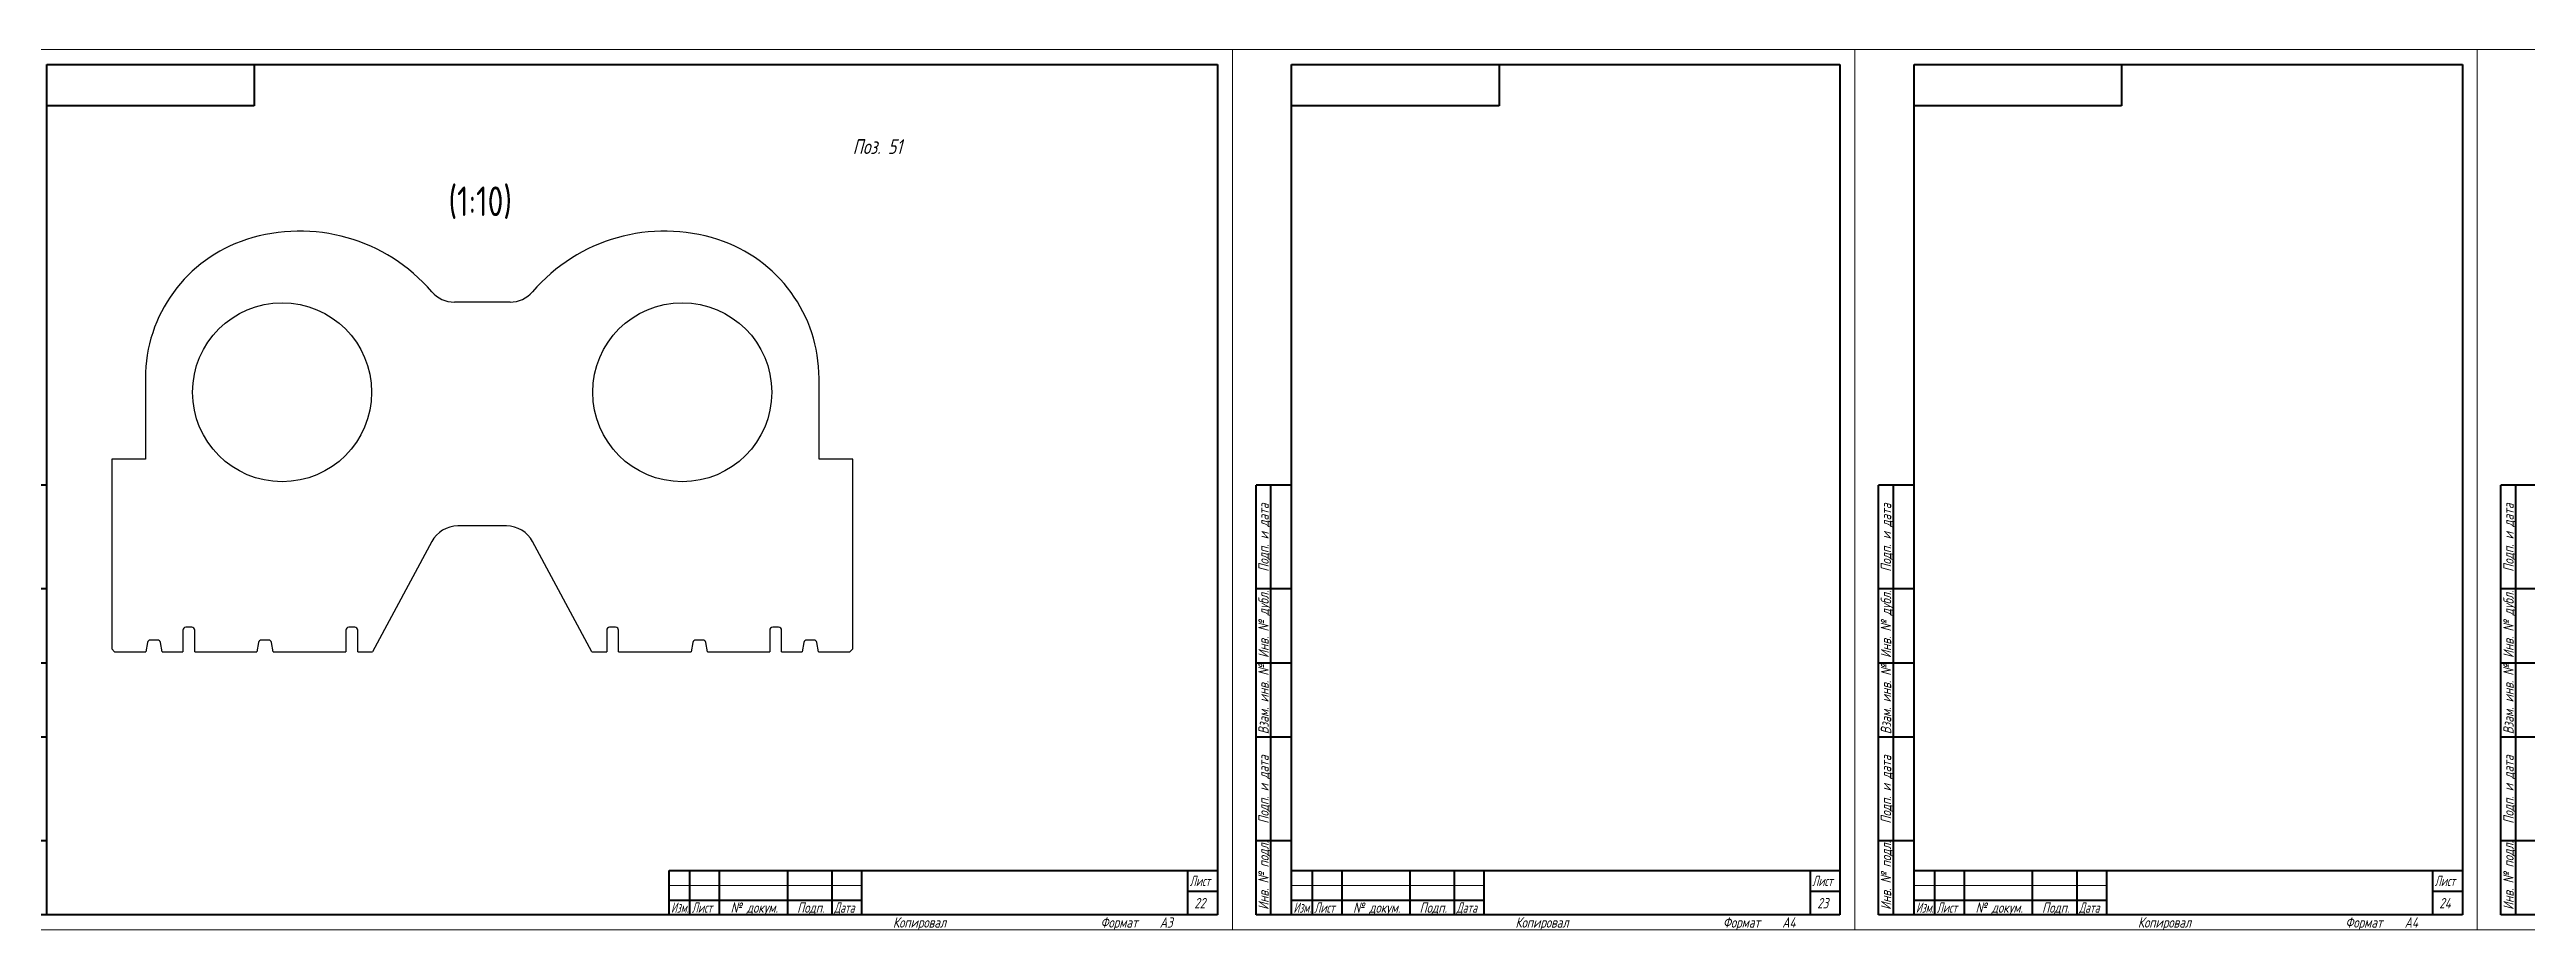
# Model space of a CAD drawing. Header units: millimetres. Extents: x 0 to 6300, y -537 to 1019.
# Drawn here: x 4641 to 5477, y 0 to 297 of the extents above; entities that cross this region are included whole.
import ezdxf

# ---------------------------------------------------------------- set-up
doc = ezdxf.new("R2010")
doc.units = ezdxf.units.MM
doc.linetypes.add('K5LT_BASIC', pattern=[0])
doc.linetypes.add('K5LT_THIN', pattern=[0])
doc.styles.add('KTEXTSTYLE', font='GOST_AU.SHX', dxfattribs={"width": 0.96, "height": 5})

# ---------------------------------------------------------------- blocks, each defined once
blk = doc.blocks.new('U25')
at = {"color": 7, "linetype": 'K5LT_THIN', "lineweight": 18}
for p, q in [((4620, 0), (4620, 297)), ((4620, 297), (5040, 297)), ((5040, 297), (5040, 0)), ((4850, 15), (4915, 15)), ((5040, 0), (4620, 0))]:
    blk.add_line(p, q, dxfattribs=at)
at = {"color": 5, "linetype": 'K5LT_BASIC', "lineweight": 60, "true_color": 0x0000ff}
for p, q in [((4640, 5), (4640, 292)), ((4640, 292), (5035, 292)), ((4710, 292), (4710, 278)), ((5035, 292), (5035, 5)), ((4710, 278), (4640, 278)), ((4628, 5), (4628, 150)), ((4640, 150), (4628, 150)), ((4633, 5), (4633, 150)), ((4640, 115), (4628, 115)), ((4640, 90), (4628, 90)), ((4640, 65), (4628, 65)), ((4640, 30), (4628, 30)), ((4850, 20), (5035, 20)), ((4850, 5), (4850, 20)), ((4857, 5), (4857, 20)), ((4867, 5), (4867, 20)), ((4890, 5), (4890, 20)), ((4905, 5), (4905, 20)), ((4915, 5), (4915, 20)), ((5025, 5), (5025, 20)), ((4850, 10), (4857, 10)), ((4857, 10), (4867, 10)), ((4867, 10), (4890, 10)), ((4890, 10), (4905, 10)), ((4905, 10), (4915, 10)), ((5025, 13), (5035, 13)), ((4640, 5), (4628, 5)), ((5035, 5), (4640, 5))]:
    blk.add_line(p, q, dxfattribs=at)
at = {"color": 7, "char_height": 2.5, "attachment_point": 1, "rotation": 90, "style": 'KTEXTSTYLE'}
for s, insert in [('\\H3.5;\\W0.965;\\Q15;\\Q15;Подп. и дата', (4628.77, 120.8)), ('\\H3.5;\\W0.965;\\Q15;\\Q15;Инв. № дубл.', (4628.77, 91.71)), ('\\H3.5;\\W0.965;\\Q15;\\Q15;Взам. инв. №', (4628.77, 65.98)), ('\\H3.5;\\W0.965;\\Q15;\\Q15;Подп. и дата', (4628.77, 35.8)), ('\\H3.5;\\W0.965;\\Q15;\\Q15;Инв. № подл.', (4628.77, 6.71))]:
    blk.add_mtext(s, dxfattribs=dict(at, insert=insert))
at = {"color": 7, "char_height": 2.5, "attachment_point": 1, "style": 'KTEXTSTYLE'}
for s, insert in [('\\H3.5;\\W0.965;\\Q15;\\Q15;\\W0.816;Лист', (5025.6, 18.23)), ('\\H3.5;\\W0.965;\\Q15;\\Q15;\\W0.797;Изм.', (4850.61, 9.23)), ('\\H3.5;\\W0.965;\\Q15;\\Q15;\\W0.816;Лист', (4857.6, 9.23)), ('\\H3.5;\\W0.965;\\Q15;\\Q15;№ докум.', (4870.72, 9.23)), ('\\H3.5;\\W0.965;\\Q15;\\Q15;Подп.', (4893.15, 9.23)), ('\\H3.5;\\W0.965;\\Q15;\\Q15;\\W0.816;Дата', (4905.6, 9.23)), ('\\H3.5;\\W0.965;\\Q15;\\Q15;22', (5027.14, 10.73)), ('\\H3.5;\\W0.965;\\Q15;\\Q15;Копировал', (4925.5, 4.23)), ('\\H3.5;\\W0.965;\\Q15;\\Q15;Формат', (4995.5, 4.23)), ('\\H3.5;\\W0.965;\\Q15;\\Q15;A3', (5015.5, 4.23))]:
    blk.add_mtext(s, dxfattribs=dict(at, insert=insert))
blk = doc.blocks.new('U26')
at = {"color": 7, "linetype": 'K5LT_THIN', "lineweight": 18}
for p, q in [((5040, 0), (5040, 297)), ((5040, 297), (5250, 297)), ((5250, 297), (5250, 0)), ((5060, 15), (5125, 15)), ((5250, 0), (5040, 0))]:
    blk.add_line(p, q, dxfattribs=at)
at = {"color": 5, "linetype": 'K5LT_BASIC', "lineweight": 60, "true_color": 0x0000ff}
for p, q in [((5060, 5), (5060, 292)), ((5060, 292), (5245, 292)), ((5130, 292), (5130, 278)), ((5245, 292), (5245, 5)), ((5130, 278), (5060, 278)), ((5048, 5), (5048, 150)), ((5060, 150), (5048, 150)), ((5053, 5), (5053, 150)), ((5060, 115), (5048, 115)), ((5060, 90), (5048, 90)), ((5060, 65), (5048, 65)), ((5060, 30), (5048, 30)), ((5060, 20), (5245, 20)), ((5060, 5), (5060, 20)), ((5067, 5), (5067, 20)), ((5077, 5), (5077, 20)), ((5100, 5), (5100, 20)), ((5115, 5), (5115, 20)), ((5125, 5), (5125, 20)), ((5235, 5), (5235, 20)), ((5060, 10), (5067, 10)), ((5067, 10), (5077, 10)), ((5077, 10), (5100, 10)), ((5100, 10), (5115, 10)), ((5115, 10), (5125, 10)), ((5235, 13), (5245, 13)), ((5060, 5), (5048, 5)), ((5245, 5), (5060, 5))]:
    blk.add_line(p, q, dxfattribs=at)
at = {"color": 7, "char_height": 2.5, "attachment_point": 1, "rotation": 90, "style": 'KTEXTSTYLE'}
for s, insert in [('\\H3.5;\\W0.965;\\Q15;\\Q15;Подп. и дата', (5048.77, 120.8)), ('\\H3.5;\\W0.965;\\Q15;\\Q15;Инв. № дубл.', (5048.77, 91.71)), ('\\H3.5;\\W0.965;\\Q15;\\Q15;Взам. инв. №', (5048.77, 65.98)), ('\\H3.5;\\W0.965;\\Q15;\\Q15;Подп. и дата', (5048.77, 35.8)), ('\\H3.5;\\W0.965;\\Q15;\\Q15;Инв. № подл.', (5048.77, 6.71))]:
    blk.add_mtext(s, dxfattribs=dict(at, insert=insert))
at = {"color": 7, "char_height": 2.5, "attachment_point": 1, "style": 'KTEXTSTYLE'}
for s, insert in [('\\H3.5;\\W0.965;\\Q15;\\Q15;\\W0.816;Лист', (5235.6, 18.23)), ('\\H3.5;\\W0.965;\\Q15;\\Q15;\\W0.797;Изм.', (5060.61, 9.23)), ('\\H3.5;\\W0.965;\\Q15;\\Q15;\\W0.816;Лист', (5067.6, 9.23)), ('\\H3.5;\\W0.965;\\Q15;\\Q15;№ докум.', (5080.72, 9.23)), ('\\H3.5;\\W0.965;\\Q15;\\Q15;Подп.', (5103.15, 9.23)), ('\\H3.5;\\W0.965;\\Q15;\\Q15;\\W0.816;Дата', (5115.6, 9.23)), ('\\H3.5;\\W0.965;\\Q15;\\Q15;23', (5237.28, 10.73)), ('\\H3.5;\\W0.965;\\Q15;\\Q15;Копировал', (5135.5, 4.23)), ('\\H3.5;\\W0.965;\\Q15;\\Q15;Формат', (5205.5, 4.23)), ('\\H3.5;\\W0.965;\\Q15;\\Q15;A4', (5225.5, 4.23))]:
    blk.add_mtext(s, dxfattribs=dict(at, insert=insert))
blk = doc.blocks.new('U27')
at = {"color": 7, "linetype": 'K5LT_THIN', "lineweight": 18}
for p, q in [((5250, 0), (5250, 297)), ((5250, 297), (5460, 297)), ((5460, 297), (5460, 0)), ((5270, 15), (5335, 15)), ((5460, 0), (5250, 0))]:
    blk.add_line(p, q, dxfattribs=at)
at = {"color": 5, "linetype": 'K5LT_BASIC', "lineweight": 60, "true_color": 0x0000ff}
for p, q in [((5270, 5), (5270, 292)), ((5270, 292), (5455, 292)), ((5340, 292), (5340, 278)), ((5455, 292), (5455, 5)), ((5340, 278), (5270, 278)), ((5258, 5), (5258, 150)), ((5270, 150), (5258, 150)), ((5263, 5), (5263, 150)), ((5270, 115), (5258, 115)), ((5270, 90), (5258, 90)), ((5270, 65), (5258, 65)), ((5270, 30), (5258, 30)), ((5270, 20), (5455, 20)), ((5270, 5), (5270, 20)), ((5277, 5), (5277, 20)), ((5287, 5), (5287, 20)), ((5310, 5), (5310, 20)), ((5325, 5), (5325, 20)), ((5335, 5), (5335, 20)), ((5445, 5), (5445, 20)), ((5270, 10), (5277, 10)), ((5277, 10), (5287, 10)), ((5287, 10), (5310, 10)), ((5310, 10), (5325, 10)), ((5325, 10), (5335, 10)), ((5445, 13), (5455, 13)), ((5270, 5), (5258, 5)), ((5455, 5), (5270, 5))]:
    blk.add_line(p, q, dxfattribs=at)
at = {"color": 7, "char_height": 2.5, "attachment_point": 1, "rotation": 90, "style": 'KTEXTSTYLE'}
for s, insert in [('\\H3.5;\\W0.965;\\Q15;\\Q15;Подп. и дата', (5258.77, 120.8)), ('\\H3.5;\\W0.965;\\Q15;\\Q15;Инв. № дубл.', (5258.77, 91.71)), ('\\H3.5;\\W0.965;\\Q15;\\Q15;Взам. инв. №', (5258.77, 65.98)), ('\\H3.5;\\W0.965;\\Q15;\\Q15;Подп. и дата', (5258.77, 35.8)), ('\\H3.5;\\W0.965;\\Q15;\\Q15;Инв. № подл.', (5258.77, 6.71))]:
    blk.add_mtext(s, dxfattribs=dict(at, insert=insert))
at = {"color": 7, "char_height": 2.5, "attachment_point": 1, "style": 'KTEXTSTYLE'}
for s, insert in [('\\H3.5;\\W0.965;\\Q15;\\Q15;\\W0.816;Лист', (5445.6, 18.23)), ('\\H3.5;\\W0.965;\\Q15;\\Q15;\\W0.797;Изм.', (5270.61, 9.23)), ('\\H3.5;\\W0.965;\\Q15;\\Q15;\\W0.816;Лист', (5277.6, 9.23)), ('\\H3.5;\\W0.965;\\Q15;\\Q15;№ докум.', (5290.72, 9.23)), ('\\H3.5;\\W0.965;\\Q15;\\Q15;Подп.', (5313.15, 9.23)), ('\\H3.5;\\W0.965;\\Q15;\\Q15;\\W0.816;Дата', (5325.6, 9.23)), ('\\H3.5;\\W0.965;\\Q15;\\Q15;24', (5447.14, 10.73)), ('\\H3.5;\\W0.965;\\Q15;\\Q15;Копировал', (5345.5, 4.23)), ('\\H3.5;\\W0.965;\\Q15;\\Q15;Формат', (5415.5, 4.23)), ('\\H3.5;\\W0.965;\\Q15;\\Q15;A4', (5435.5, 4.23))]:
    blk.add_mtext(s, dxfattribs=dict(at, insert=insert))
blk = doc.blocks.new('U28')
at = {"color": 7, "linetype": 'K5LT_THIN', "lineweight": 18}
for p, q in [((5460, 0), (5460, 297)), ((5460, 297), (5670, 297)), ((5670, 297), (5670, 0)), ((5480, 15), (5545, 15)), ((5670, 0), (5460, 0))]:
    blk.add_line(p, q, dxfattribs=at)
at = {"color": 5, "linetype": 'K5LT_BASIC', "lineweight": 60, "true_color": 0x0000ff}
for p, q in [((5480, 5), (5480, 292)), ((5480, 292), (5665, 292)), ((5550, 292), (5550, 278)), ((5665, 292), (5665, 5)), ((5550, 278), (5480, 278)), ((5468, 5), (5468, 150)), ((5480, 150), (5468, 150)), ((5473, 5), (5473, 150)), ((5480, 115), (5468, 115)), ((5480, 90), (5468, 90)), ((5480, 65), (5468, 65)), ((5480, 30), (5468, 30)), ((5480, 20), (5665, 20)), ((5480, 5), (5480, 20)), ((5487, 5), (5487, 20)), ((5497, 5), (5497, 20)), ((5520, 5), (5520, 20)), ((5535, 5), (5535, 20)), ((5545, 5), (5545, 20)), ((5655, 5), (5655, 20)), ((5480, 10), (5487, 10)), ((5487, 10), (5497, 10)), ((5497, 10), (5520, 10)), ((5520, 10), (5535, 10)), ((5535, 10), (5545, 10)), ((5655, 13), (5665, 13)), ((5480, 5), (5468, 5)), ((5665, 5), (5480, 5))]:
    blk.add_line(p, q, dxfattribs=at)
at = {"color": 7, "char_height": 2.5, "attachment_point": 1, "rotation": 90, "style": 'KTEXTSTYLE'}
for s, insert in [('\\H3.5;\\W0.965;\\Q15;\\Q15;Подп. и дата', (5468.77, 120.8)), ('\\H3.5;\\W0.965;\\Q15;\\Q15;Инв. № дубл.', (5468.77, 91.71)), ('\\H3.5;\\W0.965;\\Q15;\\Q15;Взам. инв. №', (5468.77, 65.98)), ('\\H3.5;\\W0.965;\\Q15;\\Q15;Подп. и дата', (5468.77, 35.8)), ('\\H3.5;\\W0.965;\\Q15;\\Q15;Инв. № подл.', (5468.77, 6.71))]:
    blk.add_mtext(s, dxfattribs=dict(at, insert=insert))
at = {"color": 7, "char_height": 2.5, "attachment_point": 1, "style": 'KTEXTSTYLE'}
for s, insert in [('\\H3.5;\\W0.965;\\Q15;\\Q15;\\W0.816;Лист', (5655.6, 18.23)), ('\\H3.5;\\W0.965;\\Q15;\\Q15;\\W0.797;Изм.', (5480.61, 9.23)), ('\\H3.5;\\W0.965;\\Q15;\\Q15;\\W0.816;Лист', (5487.6, 9.23)), ('\\H3.5;\\W0.965;\\Q15;\\Q15;№ докум.', (5500.72, 9.23)), ('\\H3.5;\\W0.965;\\Q15;\\Q15;Подп.', (5523.15, 9.23)), ('\\H3.5;\\W0.965;\\Q15;\\Q15;\\W0.816;Дата', (5535.6, 9.23)), ('\\H3.5;\\W0.965;\\Q15;\\Q15;25', (5657.28, 10.73)), ('\\H3.5;\\W0.965;\\Q15;\\Q15;Копировал', (5555.5, 4.23)), ('\\H3.5;\\W0.965;\\Q15;\\Q15;Формат', (5625.5, 4.23)), ('\\H3.5;\\W0.965;\\Q15;\\Q15;A4', (5645.5, 4.23))]:
    blk.add_mtext(s, dxfattribs=dict(at, insert=insert))

msp = doc.modelspace()

# ---------------------------------------------------------------- linework, layer by layer
at = {"color": 3}
for p, q in [((4796.3219, 211.7639), (4777.5263, 211.7639)), ((4673.2841, 186.0439), (4673.2841, 158.7639)), ((4900.5641, 158.7639), (4900.5641, 186.0439)), ((4661.9241, 158.7639), (4661.9241, 94.7639)), ((4673.2841, 158.7639), (4661.9241, 158.7639)), ((4911.9241, 158.7639), (4900.5641, 158.7639)), ((4911.9241, 94.7639), (4911.9241, 158.7639)), ((4795.1407, 136.2639), (4778.7075, 136.2639)), ((4769.8955, 130.9913), (4749.9241, 93.7639)), ((4823.9241, 93.7639), (4803.9527, 130.9913)), ((4685.9241, 101.0639), (4685.9241, 93.7639)), ((4688.9241, 102.0639), (4686.9241, 102.0639)), ((4689.9241, 93.7639), (4689.9241, 101.0639)), ((4740.9241, 101.0639), (4740.9241, 93.7639)), ((4743.9241, 102.0639), (4741.9241, 102.0639)), ((4744.9241, 93.7639), (4744.9241, 101.0639)), ((4828.9241, 101.0639), (4828.9241, 93.7639)), ((4831.9241, 102.0639), (4829.9241, 102.0639)), ((4832.9241, 93.7639), (4832.9241, 101.0639)), ((4883.9241, 101.0639), (4883.9241, 93.7639)), ((4886.9241, 102.0639), (4884.9241, 102.0639)), ((4887.9241, 93.7639), (4887.9241, 101.0639)), ((4662.9241, 93.7639), (4661.9241, 94.7639)), ((4662.9241, 93.7639), (4673.4241, 93.7639)), ((4673.9792, 96.9362), (4673.4241, 93.7639)), ((4677.3839, 97.7639), (4674.9643, 97.7639)), ((4678.9241, 93.7639), (4678.3689, 96.9362)), ((4678.9241, 93.7639), (4685.9241, 93.7639)), ((4689.9241, 93.7639), (4710.9241, 93.7639)), ((4711.4792, 96.9362), (4710.9241, 93.7639)), ((4714.8839, 97.7639), (4712.4643, 97.7639)), ((4716.4241, 93.7639), (4715.8689, 96.9362)), ((4716.4241, 93.7639), (4740.9241, 93.7639)), ((4744.9241, 93.7639), (4749.9241, 93.7639)), ((4823.9241, 93.7639), (4828.9241, 93.7639)), ((4832.9241, 93.7639), (4857.4241, 93.7639)), ((4857.9792, 96.9362), (4857.4241, 93.7639)), ((4861.3839, 97.7639), (4858.9643, 97.7639)), ((4862.9241, 93.7639), (4862.3689, 96.9362)), ((4862.9241, 93.7639), (4883.9241, 93.7639)), ((4887.9241, 93.7639), (4894.9241, 93.7639)), ((4895.4792, 96.9362), (4894.9241, 93.7639)), ((4898.8839, 97.7639), (4896.4643, 97.7639)), ((4900.4241, 93.7639), (4899.8689, 96.9362)), ((4900.4241, 93.7639), (4910.9241, 93.7639)), ((4911.9241, 94.7639), (4910.9241, 93.7639))]:
    msp.add_line(p, q, dxfattribs=at)
for centre in [(4719.4241, 181.3639), (4854.4241, 181.3639)]:
    msp.add_circle(centre, 30.2, dxfattribs=at)
for centre, radius, start, end in [((4725.4041, 177.0839), 58.6515, 40.6037212, 107.8188889), ((4848.4441, 177.0839), 58.6515, 72.1811111, 139.3962788), ((4722.5241, 186.0439), 49.24, 107.8188889, 180), ((4851.3241, 186.0439), 49.24, 0, 72.1811111), ((4777.5263, 221.7639), 10, 220.6037212, 270), ((4796.3219, 221.7639), 10, 270, 319.3962788), ((4778.7075, 126.2639), 10, 90, 151.7877505), ((4795.1407, 126.2639), 10, 28.2122495, 90), ((4686.9241, 101.0639), 1, 90, 180), ((4688.9241, 101.0639), 1, 0, 90), ((4741.9241, 101.0639), 1, 90, 180), ((4743.9241, 101.0639), 1, 0, 90), ((4829.9241, 101.0639), 1, 90, 180), ((4831.9241, 101.0639), 1, 0, 90), ((4884.9241, 101.0639), 1, 90, 180), ((4886.9241, 101.0639), 1, 0, 90), ((4674.9643, 96.7639), 1, 90, 170.0737545), ((4677.3839, 96.7639), 1, 9.9262455, 90), ((4712.4643, 96.7639), 1, 90, 170.0737545), ((4714.8839, 96.7639), 1, 9.9262455, 90), ((4858.9643, 96.7639), 1, 90, 170.0737545), ((4861.3839, 96.7639), 1, 9.9262455, 90), ((4896.4643, 96.7639), 1, 90, 170.0737545), ((4898.8839, 96.7639), 1, 9.9262455, 90)]:
    msp.add_arc(centre, radius, start, end, dxfattribs=at)

# ---------------------------------------------------------------- block references
for name in ['U25', 'U26', 'U27', 'U28']:
    msp.add_blockref(name, (0, 0))

# ---------------------------------------------------------------- texts
at = {"color": 7, "char_height": 2.5, "attachment_point": 1, "style": 'KTEXTSTYLE'}
for s, insert in [('\\H3.5;\\W0.965;\\Q15;\\Q15;\\H5.00;Поз. 51', (4911.9241, 266.7411)), ('\\H3.5;\\W0.965;\\Q15;\\Q0;\\H10.00;{\\c16711680;(1:10)}', (4775.547, 250.8045))]:
    msp.add_mtext(s, dxfattribs=dict(at, insert=insert))

doc.saveas('drawing.dxf')
